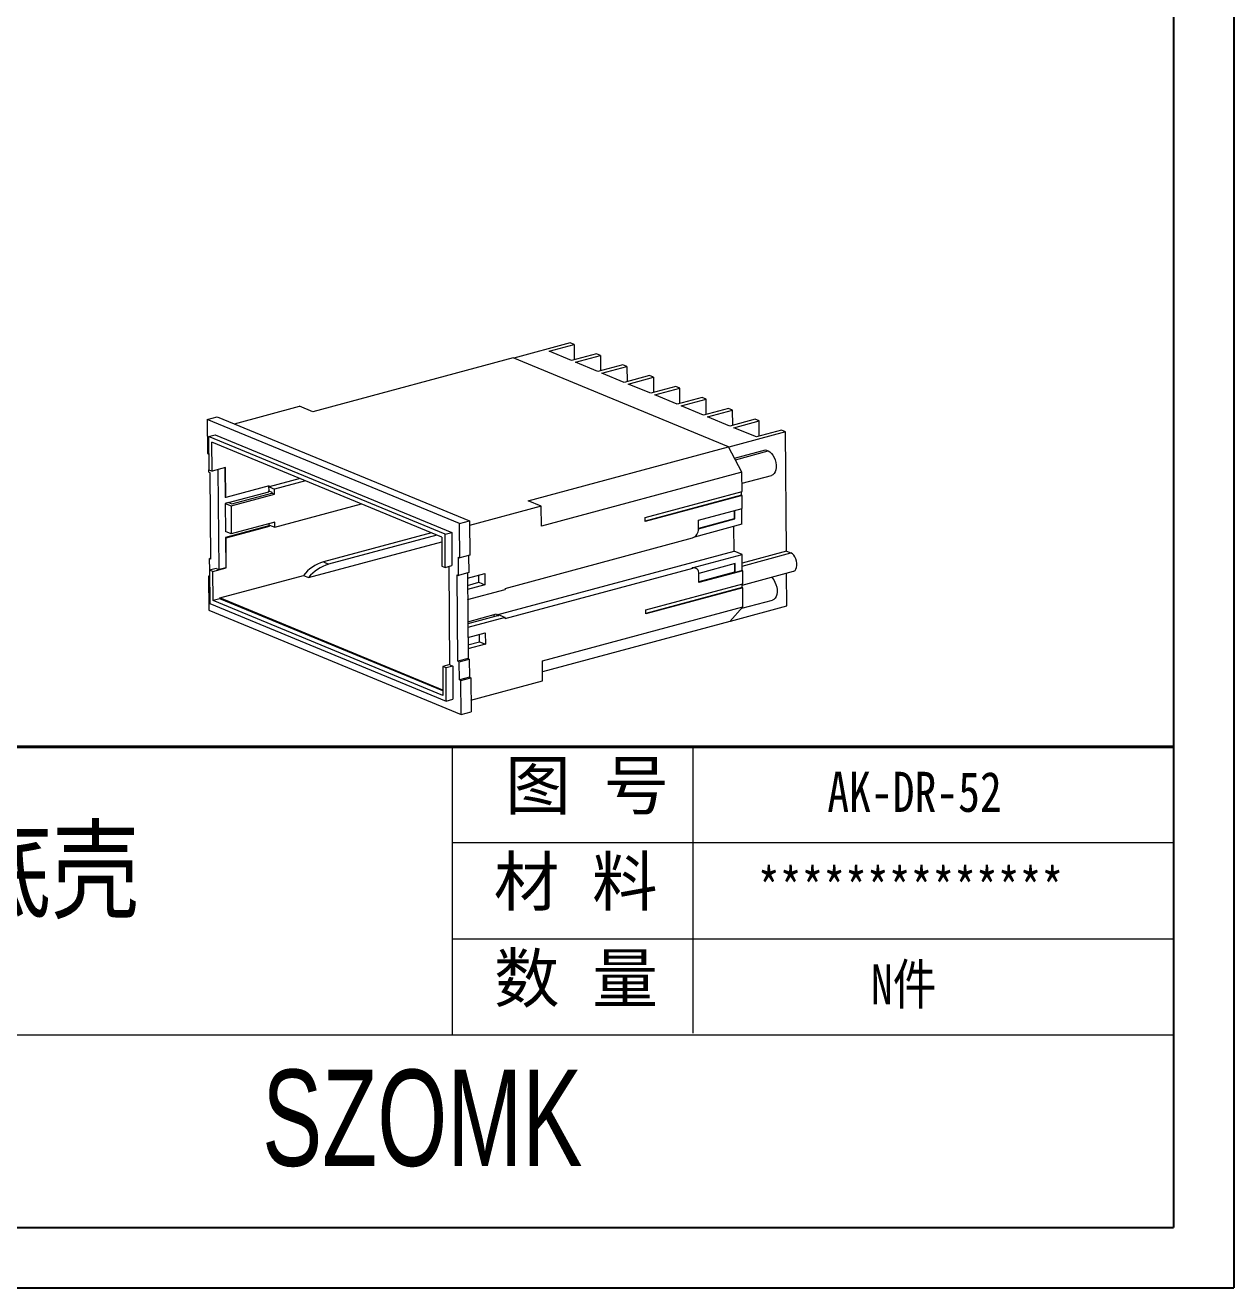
# Model space of a CAD drawing. Header units: inches. Extents: x 1113 to 3281, y 573 to 1166.
# Drawn here: x 1667.4 to 1951.1, y 573 to 869.2 of the extents above; entities that cross this region are included whole.
import ezdxf

# ---------------------------------------------------------------- set-up
doc = ezdxf.new("R2010")
doc.units = ezdxf.units.IN
doc.layers.add('文字', color=81, linetype='Continuous')
doc.layers.add('粗实线', color=7, linetype='Continuous', lineweight=30)
doc.layers.add('细实线', color=3, linetype='Continuous', lineweight=9)
doc.styles.get("Standard").update_dxf_attribs({"font": 'txt', "bigfont": 'gbcbig.shx'})
doc.styles.add('宋体', font='', dxfattribs={"width": 0.8, "height": 3.5})
doc.styles.add('长仿宋', font='', dxfattribs={"width": 0.7, "height": 4})
doc.styles.get('宋体').set_extended_font_data('SimSun')
doc.styles.get('长仿宋').set_extended_font_data('SimSun')

msp = doc.modelspace()

# ---------------------------------------------------------------- linework, layer by layer
for p, q in [((1951.065, 1165.525), (1951.065, 572.957)), ((1936.956, 1151.416), (1936.956, 587.065)), ((1134.689, 587.065), (1936.956, 587.065)), ((1113.004, 572.957), (1951.065, 572.957))]:
    msp.add_line(p, q)
at = {"color": 7, "linetype": 'Continuous', "lineweight": 15}
for p, q in [((1795.319, 794.701), (1782.12, 791.151)), ((1790.365, 792.734), (1796.249, 794.317)), ((1796.249, 794.317), (1795.319, 794.701)), ((1796.249, 794.317), (1796.276, 790.729)), ((1781.981, 791.208), (1734.91, 778.548)), ((1832.516, 770.329), (1781.981, 791.208)), ((1795.636, 790.557), (1790.365, 792.734)), ((1801.519, 792.139), (1795.636, 790.557)), ((1796.566, 790.172), (1802.45, 791.755)), ((1802.45, 791.755), (1801.519, 792.139)), ((1802.45, 791.755), (1802.476, 788.167)), ((1801.836, 787.995), (1796.566, 790.172)), ((1807.72, 789.577), (1801.836, 787.995)), ((1802.766, 787.61), (1808.65, 789.193)), ((1808.65, 789.193), (1807.72, 789.577)), ((1808.65, 789.193), (1808.677, 785.605)), ((1808.037, 785.433), (1802.766, 787.61)), ((1813.921, 787.015), (1808.037, 785.433)), ((1808.967, 785.048), (1814.851, 786.631)), ((1814.851, 786.631), (1813.921, 787.015)), ((1814.851, 786.631), (1814.878, 783.043)), ((1814.237, 782.871), (1808.967, 785.048)), ((1820.121, 784.453), (1814.237, 782.871)), ((1815.167, 782.486), (1821.051, 784.069)), ((1820.438, 780.309), (1815.167, 782.486)), ((1821.051, 784.069), (1820.121, 784.453)), ((1821.078, 780.481), (1821.051, 784.069)), ((1716.523, 775.717), (1731.81, 779.829)), ((1734.91, 778.548), (1731.81, 779.829)), ((1826.322, 781.891), (1820.438, 780.309)), ((1821.368, 779.925), (1827.252, 781.507)), ((1826.639, 777.747), (1821.368, 779.925)), ((1827.252, 781.507), (1826.322, 781.891)), ((1832.523, 779.329), (1826.639, 777.747)), ((1827.279, 777.919), (1827.252, 781.507)), ((1833.453, 778.945), (1832.523, 779.329)), ((1710.158, 776.742), (1712.511, 777.375)), ((1769.374, 752.276), (1710.158, 776.742)), ((1710.158, 776.742), (1710.218, 768.724)), ((1712.511, 777.375), (1771.727, 752.909)), ((1827.569, 777.363), (1833.453, 778.945)), ((1832.839, 775.185), (1827.569, 777.363)), ((1838.723, 776.768), (1832.839, 775.185)), ((1833.48, 775.357), (1833.453, 778.945)), ((1833.769, 774.801), (1839.653, 776.383)), ((1839.653, 776.383), (1838.723, 776.768)), ((1839.68, 772.795), (1839.653, 776.383)), ((1845.854, 773.821), (1832.56, 770.246)), ((1839.04, 772.623), (1833.769, 774.801)), ((1844.924, 774.206), (1839.04, 772.623)), ((1845.854, 773.821), (1844.924, 774.206)), ((1846.064, 745.823), (1845.854, 773.821)), ((1710.47, 772.721), (1712.039, 773.143)), ((1710.47, 772.721), (1710.529, 764.939)), ((1765.966, 749.792), (1710.47, 772.721)), ((1765.198, 749.122), (1711.253, 771.411)), ((1711.304, 764.619), (1711.253, 771.411)), ((1712.039, 773.143), (1767.535, 750.214)), ((1710.218, 768.724), (1710.501, 768.607)), ((1785.445, 757.668), (1832.516, 770.329)), ((1835.652, 764.331), (1832.516, 770.329)), ((1833.924, 767.635), (1841.169, 769.584)), ((1841.169, 769.584), (1841.789, 769.328)), ((1710.529, 764.939), (1711.304, 764.619)), ((1710.56, 764.351), (1710.556, 764.928)), ((1714.442, 765.463), (1711.304, 764.619)), ((1712.926, 741.509), (1712.749, 765.008)), ((1714.318, 765.43), (1714.371, 758.439)), ((1714.495, 758.388), (1714.442, 765.463)), ((1710.56, 764.351), (1710.87, 764.223)), ((1711.022, 743.941), (1710.87, 764.223)), ((1731.969, 762.851), (1724.696, 760.895)), ((1733.209, 762.339), (1725.936, 760.383)), ((1835.652, 764.331), (1788.581, 751.671)), ((1835.686, 759.85), (1835.652, 764.331)), ((1835.671, 761.74), (1842.59, 763.601)), ((1724.694, 761.131), (1714.495, 758.388)), ((1715.166, 757.235), (1724.58, 759.767)), ((1715.746, 756.461), (1725.944, 759.204)), ((1715.91, 756.928), (1725.324, 759.46)), ((1724.57, 761.098), (1724.579, 760.003)), ((1724.58, 759.767), (1724.579, 760.003)), ((1724.579, 760.003), (1725.323, 759.696)), ((1724.696, 760.895), (1724.694, 761.131)), ((1724.696, 760.895), (1725.936, 760.383)), ((1725.323, 759.696), (1725.324, 759.46)), ((1725.324, 759.46), (1725.944, 759.204)), ((1725.944, 759.204), (1725.936, 760.383)), ((1812.935, 753.731), (1835.686, 759.85)), ((1835.569, 758.958), (1812.941, 752.872)), ((1835.693, 758.907), (1812.942, 752.788)), ((1835.569, 758.958), (1835.562, 759.817)), ((1835.693, 758.907), (1835.569, 758.958)), ((1835.716, 755.841), (1835.693, 758.907)), ((1714.495, 758.388), (1714.371, 758.439)), ((1715.166, 757.235), (1714.382, 757.024)), ((1714.382, 757.024), (1714.431, 750.421)), ((1714.382, 757.024), (1715.746, 756.461)), ((1715.166, 757.235), (1715.91, 756.928)), ((1715.746, 756.461), (1715.795, 749.857)), ((1726.003, 751.421), (1746.373, 756.9)), ((1788.545, 756.387), (1771.735, 751.866)), ((1788.545, 756.387), (1785.445, 757.668)), ((1788.581, 751.671), (1788.545, 756.387)), ((1825.434, 753.076), (1835.716, 755.841)), ((1835.62, 752.119), (1835.592, 755.808)), ((1725.994, 752.6), (1715.795, 749.857)), ((1726.003, 751.421), (1725.994, 752.6)), ((1769.374, 752.276), (1771.727, 752.909)), ((1771.727, 752.909), (1771.788, 744.89)), ((1812.942, 752.788), (1812.935, 753.731)), ((1825.449, 751.001), (1825.434, 753.076)), ((1833.831, 753.424), (1825.448, 751.169)), ((1825.449, 751.085), (1833.955, 753.373)), ((1833.817, 755.331), (1833.831, 753.424)), ((1833.831, 753.424), (1833.955, 753.373)), ((1833.955, 753.373), (1833.94, 755.364)), ((1715.795, 749.857), (1714.431, 750.421)), ((1724.641, 751.749), (1714.442, 749.006)), ((1714.566, 748.955), (1724.765, 751.698)), ((1724.637, 752.235), (1724.641, 751.749)), ((1724.641, 751.749), (1724.765, 751.698)), ((1724.765, 751.698), (1724.763, 751.934)), ((1724.763, 751.934), (1726.003, 751.421)), ((1762.8, 750.113), (1737.405, 743.282)), ((1764.041, 749.6), (1738.646, 742.77)), ((1765.966, 749.792), (1767.535, 750.214)), ((1766.024, 742.01), (1765.966, 749.792)), ((1767.535, 750.214), (1767.593, 742.432)), ((1769.434, 744.257), (1769.374, 752.276)), ((1835.62, 752.119), (1824.489, 749.125)), ((1833.782, 745.826), (1833.739, 751.613)), ((1714.442, 749.006), (1714.495, 741.931)), ((1714.566, 748.955), (1714.442, 749.006)), ((1714.619, 741.88), (1714.566, 748.955)), ((1733.953, 739.617), (1765.206, 748.023)), ((1765.198, 749.122), (1765.249, 742.33)), ((1780.043, 737.087), (1824.05, 748.923)), ((1710.712, 744.069), (1711.021, 744.152)), ((1710.733, 741.363), (1710.712, 744.069)), ((1711.022, 743.941), (1710.712, 744.069)), ((1769.124, 744.386), (1769.434, 744.257)), ((1769.156, 740.141), (1769.124, 744.386)), ((1771.788, 744.89), (1769.434, 744.257)), ((1771.479, 744.807), (1771.509, 740.774)), ((1778.081, 730.844), (1833.782, 745.826)), ((1823.979, 741.899), (1835.673, 745.044)), ((1835.673, 745.044), (1833.782, 745.826)), ((1835.702, 741.271), (1835.673, 745.044)), ((1846.106, 745.834), (1835.688, 743.032)), ((1846.106, 745.834), (1847.149, 745.404)), ((1712.275, 741.778), (1710.706, 741.356)), ((1710.706, 741.356), (1710.764, 733.574)), ((1711.481, 741.036), (1710.706, 741.356)), ((1711.481, 741.036), (1714.619, 741.88)), ((1711.532, 734.244), (1711.481, 741.036)), ((1712.275, 741.778), (1712.926, 741.509)), ((1714.495, 741.931), (1712.926, 741.509)), ((1714.495, 741.931), (1714.619, 741.88)), ((1737.405, 743.282), (1738.646, 742.77)), ((1765.249, 742.33), (1766.024, 742.01)), ((1766.024, 742.01), (1767.593, 742.432)), ((1767.119, 719.118), (1766.946, 742.258)), ((1771.509, 740.774), (1769.156, 740.141)), ((1780.096, 730.012), (1824.103, 741.848)), ((1824.103, 741.848), (1823.979, 741.899)), ((1824.803, 741.814), (1824.679, 741.865)), ((1834.034, 742.902), (1825.526, 740.614)), ((1833.925, 740.878), (1825.542, 738.623)), ((1835.826, 741.22), (1825.544, 738.454)), ((1833.91, 742.869), (1833.925, 740.878)), ((1833.925, 740.878), (1834.049, 740.827)), ((1834.049, 740.827), (1834.034, 742.902)), ((1835.702, 741.271), (1834.049, 740.827)), ((1835.826, 741.22), (1835.702, 741.271)), ((1835.727, 737.875), (1847.749, 741.108)), ((1835.849, 738.154), (1835.826, 741.22)), ((1710.716, 740.028), (1710.434, 739.953)), ((1710.434, 739.953), (1710.494, 731.934)), ((1710.717, 739.836), (1710.434, 739.953)), ((1713.099, 734.855), (1732.712, 740.13)), ((1732.712, 740.13), (1733.953, 739.617)), ((1768.846, 740.269), (1769.156, 740.141)), ((1768.998, 719.987), (1768.846, 740.269)), ((1771.201, 740.691), (1771.352, 720.62)), ((1771.21, 739.484), (1775.3, 740.584)), ((1771.223, 737.793), (1773.925, 738.52)), ((1775.32, 737.943), (1771.23, 736.843)), ((1773.925, 738.52), (1773.912, 740.211)), ((1773.925, 738.52), (1775.32, 737.943)), ((1775.3, 740.584), (1775.32, 737.943)), ((1813.097, 732.035), (1835.849, 738.154)), ((1825.544, 738.454), (1825.528, 740.53)), ((1835.732, 737.262), (1835.725, 738.121)), ((1846.161, 732.976), (1846.103, 740.666)), ((1765.468, 713.218), (1713.099, 734.855)), ((1713.099, 734.855), (1713.101, 734.666)), ((1771.248, 734.485), (1780.045, 736.851)), ((1780.043, 737.087), (1780.045, 736.851)), ((1835.732, 737.262), (1813.104, 731.176)), ((1835.856, 737.211), (1813.105, 731.092)), ((1835.856, 737.211), (1835.732, 737.262)), ((1835.889, 732.73), (1835.856, 737.211)), ((1710.494, 731.934), (1769.71, 707.468)), ((1710.764, 733.574), (1766.26, 710.645)), ((1713.101, 734.666), (1711.532, 734.244)), ((1765.477, 711.955), (1711.532, 734.244)), ((1765.469, 713.029), (1713.101, 734.666)), ((1788.818, 720.07), (1835.889, 732.73)), ((1813.105, 731.092), (1813.097, 732.035)), ((1832.824, 729.294), (1835.889, 732.73)), ((1832.935, 729.419), (1846.161, 732.976)), ((1835.616, 732.423), (1842.809, 734.358)), ((1771.287, 729.253), (1778.079, 731.08)), ((1778.823, 730.773), (1771.291, 728.747)), ((1780.094, 730.248), (1771.297, 727.882)), ((1777.466, 730.408), (1777.462, 730.914)), ((1778.079, 731.08), (1778.081, 730.844)), ((1778.081, 730.844), (1778.479, 730.68)), ((1778.823, 730.773), (1780.094, 730.248)), ((1780.096, 730.012), (1780.094, 730.248)), ((1832.824, 729.294), (1788.838, 717.464)), ((1771.315, 725.523), (1775.405, 726.623)), ((1774.03, 724.559), (1774.017, 726.25)), ((1775.405, 726.623), (1775.425, 723.982)), ((1771.328, 723.832), (1774.03, 724.559)), ((1775.425, 723.982), (1771.335, 722.882)), ((1774.03, 724.559), (1775.425, 723.982)), ((1771.352, 720.62), (1768.998, 719.987)), ((1769.308, 719.859), (1768.998, 719.987)), ((1769.308, 719.859), (1771.662, 720.492)), ((1771.352, 720.62), (1771.662, 720.492)), ((1771.662, 720.492), (1771.694, 716.247)), ((1788.853, 715.353), (1788.818, 720.07)), ((1767.119, 719.202), (1765.426, 718.747)), ((1766.201, 718.427), (1765.426, 718.747)), ((1765.426, 718.747), (1765.477, 711.955)), ((1767.77, 718.849), (1766.201, 718.427)), ((1766.26, 710.645), (1766.201, 718.427)), ((1767.119, 719.118), (1767.77, 718.849)), ((1767.77, 718.849), (1767.829, 711.067)), ((1769.34, 715.614), (1769.308, 719.859)), ((1771.694, 716.247), (1769.34, 715.614)), ((1769.65, 715.486), (1769.34, 715.614)), ((1769.65, 715.486), (1772.004, 716.119)), ((1769.71, 707.468), (1769.65, 715.486)), ((1771.694, 716.247), (1772.004, 716.119)), ((1772.004, 716.119), (1772.064, 708.101)), ((1772.043, 710.832), (1788.853, 715.353)), ((1766.26, 710.645), (1767.829, 711.067)), ((1769.71, 707.468), (1772.064, 708.101))]:
    msp.add_line(p, q, dxfattribs=at)
at = {"color": 8, "linetype": 'Continuous', "lineweight": 15}
for p, q in [((1834.118, 767.265), (1841.789, 769.328)), ((1835.694, 742.323), (1847.149, 745.404))]:
    msp.add_line(p, q, dxfattribs=at)
at = {"color": 7, "linetype": 'Continuous', "lineweight": 15, "flags": 128}
for points in [[(1841.789, 769.328), (1842.176, 769.106), (1842.548, 768.77), (1842.887, 768.335), (1843.179, 767.82), (1843.411, 767.247), (1843.573, 766.641), (1843.658, 766.029), (1843.663, 765.438), (1843.586, 764.892), (1843.432, 764.417), (1843.207, 764.033), (1842.921, 763.757), (1842.59, 763.601)], [(1847.749, 741.108), (1847.827, 741.134), (1848.102, 741.31), (1848.322, 741.601), (1848.475, 741.99), (1848.552, 742.453), (1848.548, 742.965), (1848.464, 743.495), (1848.304, 744.013), (1848.078, 744.488), (1847.799, 744.893), (1847.483, 745.204), (1847.149, 745.404)], [(1842.576, 739.717), (1842.767, 739.528), (1843.106, 739.093), (1843.398, 738.577), (1843.63, 738.004), (1843.793, 737.399), (1843.878, 736.786), (1843.882, 736.195), (1843.806, 735.65), (1843.652, 735.174), (1843.427, 734.79), (1843.141, 734.514), (1842.809, 734.358)]]:
    msp.add_lwpolyline(points, dxfattribs=at)
at = {"color": 7, "linetype": 'Continuous', "lineweight": 15}
for centre, radius, start, end in [((1823.3, 750.938), 2.15, 290.41103, 1.66818), ((1740.162, 734.11), 9.577, 106.72589, 141.0592), ((1741.402, 733.598), 9.577, 106.72589, 141.0592), ((1824.279, 740.866), 1.076, 68.18129, 106.19734), ((1824.358, 740.694), 1.182, 352.01843, 102.4379)]:
    msp.add_arc(centre, radius, start, end, dxfattribs=at)
at = {"layer": '粗实线', "color": 7, "lineweight": 40}
msp.add_line((1936.956, 699.936), (1598.345, 699.936), dxfattribs=at)
at = {"layer": '细实线', "color": 7}
for p, q in [((1767.651, 699.936), (1767.651, 632.214)), ((1824.086, 699.936), (1824.086, 632.689)), ((1936.956, 677.362), (1767.651, 677.362)), ((1936.956, 654.788), (1767.651, 654.788)), ((1936.956, 632.214), (1429.04, 632.214))]:
    msp.add_line(p, q, dxfattribs=at)

# ---------------------------------------------------------------- texts
at = {"layer": '文字', "color": 0, "attachment_point": 1, "style": '宋体'}
for s, insert, char_height, width in [('{\\H1.111x;AK-DR-52}', (1855.671, 694.039), 8.46526, 97.86797), ('底壳', (1653.143, 680.448), 18.8117, 240.5008), ('{\\H1.111x;**************}', (1839.387, 671.465), 8.46526, 97.86797), ('{\\H1.111x;N件}', (1865.91, 648.891), 8.46526, 97.86797)]:
    msp.add_mtext(s, dxfattribs=dict(at, insert=insert, char_height=char_height, width=width))
at = {"layer": '粗实线', "insert": (1723.052, 624.13), "char_height": 22.57404, "width": 253.14551, "attachment_point": 1, "style": '长仿宋'}
msp.add_mtext('{\\fSTXinwei|b0|i0|c134|p2;SZOMK}', dxfattribs=at)
at = {"layer": '细实线', "color": 7, "char_height": 11.28702, "attachment_point": 1}
for s, insert, width in [('{\\fSimSun|b0|i0|c134|p54;图 号}', (1780.062, 696.509), 56.4351), ('{\\fSimSun|b0|i0|c134|p54;材 料   }', (1777.386, 673.935), 56.4351), ('{\\fSimSun|b0|i0|c134|p54;数 量}', (1777.441, 651.25), 50.99618)]:
    msp.add_mtext(s, dxfattribs=dict(at, insert=insert, width=width))

doc.saveas('drawing.dxf')
